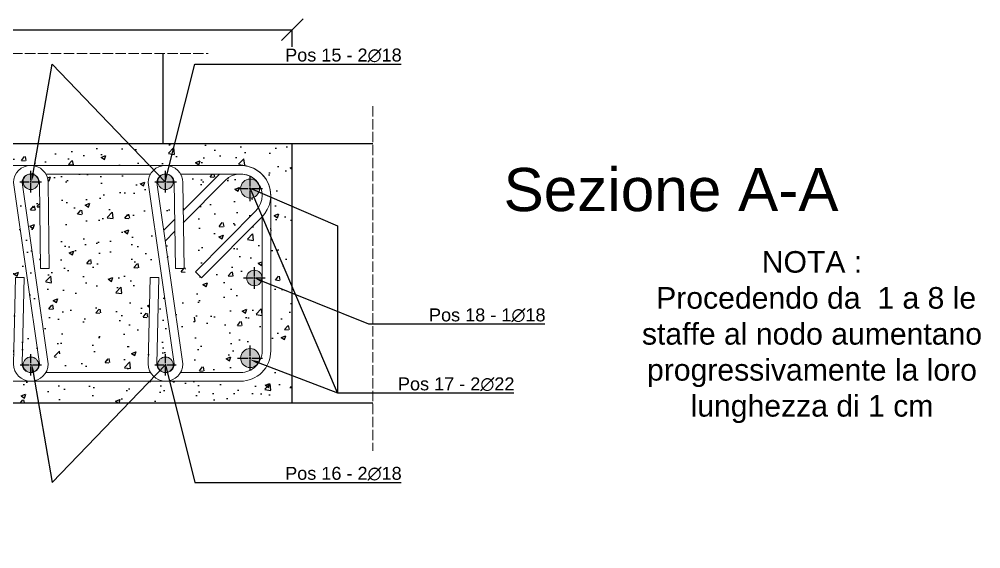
# Model space of a CAD drawing. Header units: millimetres. Extents: x -455371 to 117772, y -78417 to 116564.
# Drawn here: x -243738 to -242624, y 112592 to 113205 of the extents above; entities that cross this region are included whole.
import ezdxf
from ezdxf import colors
from ezdxf.entities.mleader import LeaderData, LeaderLine
from ezdxf.math import Vec2, Vec3

# ---------------------------------------------------------------- set-up
doc = ezdxf.new("R2010")
doc.units = ezdxf.units.MM
doc.linetypes.add('ACAD_ISO02W100', pattern=[15, 12, -3])
doc.linetypes.add('CENTER2', pattern=[28.575, 19.05, -3.175, 3.175, -3.175])
doc.layers.get('0').update_dxf_attribs({"color": 255})
for name, color, linetype, lineweight in [('armature', 5, 'Continuous', 18), ('Cls', 7, 'Continuous', 25), ('quote', 5, 'Continuous', 15), ('RETINO ARMATURE', 253, 'Continuous', 15), ('Scritte', 7, 'Continuous', 15), ('staffe', 10, 'Continuous', 15), ('tratteggio 1 a 50', 230, 'ACAD_ISO02W100', 15)]:
    doc.layers.add(name, color=color, linetype=linetype, lineweight=lineweight)
doc.layers.add('RETINI', color=253, linetype='Continuous')
doc.styles.get("Standard").update_dxf_attribs({"font": 'arial.ttf'})
doc.dimstyles.new('scala 1 a 10', dxfattribs={"dimtxt": 15, "dimasz": 25, "dimexe": 0.183, "dimexo": 0.1, "dimgap": 20, "dimtad": 2, "dimdec": 0, "dimlfac": 0.1, "dimzin": 0, "dimdsep": 46, "dimtxsty": 'Standard', "dimblk": 'OBLIQUE', "dimcen": -25, "dimadec": 0, "dimazin": 0, "dimtfac": 1, "dimtdec": 0, "dimtofl": 0, "dimtmove": 0, "dimatfit": 3, "dimfxl": 20, "dimfxlon": 1, "dimtolj": 1, "dimtzin": 0, "dimarcsym": 0})
pattern_1 = [(50, (97458.737, 50934.523), (54.6554007, -4.7817257), [5.715, -62.865]), (355, (97458.737, 50934.523), (-10.573026, 57.317054), [4.572, -50.292175]), (100.451445, (97463.29, 50934.125), (44.082374, 52.5353256), [4.857003, -53.427073]), (46.1842, (97458.74, 50949.76), (81.323712, -12.612698), [8.5725, -94.2975]), (96.635558, (97465.514, 50948.71), (71.22124, 74.227837), [7.285507, -80.140682]), (351.18415, (97458.74, 50949.76), (71.22124, 74.227837), [6.85799, -75.43792]), (21, (97466.357, 50945.953), (45.4843174, -30.6795595), [5.715, -62.865]), (326, (97466.357, 50945.953), (18.5406085, 55.25639), [4.572, -50.292]), (71.451445, (97470.15, 50943.396), (64.024926, 24.576831), [4.857003, -53.426981]), (37.5, (97458.737, 50934.523), (0.926581, 25.3665117), [0, -49.6824, 0, -51.054, 0, -50.4825]), (7.5, (97458.737, 50934.523), (20.0458988, 30.0541724), [0, -29.1084, 0, -48.5394, 0, -19.2405]), (327.5, (97441.744, 50934.523), (40.6771786, -1.7186232), [0, -19.05, 0, -59.436, 0, -78.867]), (317.5, (97434.124, 50934.523), (44.4387544, 7.6279473), [0, -24.765, 0, -39.4716, 0, -56.007])]

# ---------------------------------------------------------------- blocks, each defined once
blk = doc.blocks.new('*U3368')
at = {"layer": 'Cls', "color": 0, "linetype": 'CENTER2', "transparency": 16777216}
for p, q in [((0, 2.2), (0, 14.5)), ((-14.5, 0), (-2.2, 0)), ((2.2, 0), (14.5, 0)), ((0, -14.5), (0, -2.2))]:
    blk.add_line(p, q, dxfattribs=at)
at = {"layer": 'Cls', "color": 0, "linetype": 'Continuous', "transparency": 16777216}
for p, q in [((-1.1, 0), (1.1, 0)), ((0, -1.1), (0, 1.1))]:
    blk.add_line(p, q, dxfattribs=at)
blk = doc.blocks.new('*U3369')
at = {"layer": 'Cls', "color": 0, "linetype": 'CENTER2', "transparency": 16777216}
for p, q in [((0, 1.8), (0, 12.5)), ((-12.5, 0), (-1.8, 0)), ((1.8, 0), (12.5, 0)), ((0, -12.5), (0, -1.8))]:
    blk.add_line(p, q, dxfattribs=at)
at = {"layer": 'Cls', "color": 0, "linetype": 'Continuous', "transparency": 16777216}
for p, q in [((-0.9, 0), (0.9, 0)), ((0, -0.9), (0, 0.9))]:
    blk.add_line(p, q, dxfattribs=at)
blk = doc.blocks.new('*U3370')
at = {"layer": 'Cls', "color": 0, "linetype": 'CENTER2', "transparency": 16777216}
for p, q in [((0, 1.8), (0, 12.5)), ((-12.5, 0), (-1.8, 0)), ((1.8, 0), (12.5, 0)), ((0, -12.5), (0, -1.8))]:
    blk.add_line(p, q, dxfattribs=at)
at = {"layer": 'Cls', "color": 0, "linetype": 'Continuous', "transparency": 16777216}
for p, q in [((-0.9, 0), (0.9, 0)), ((0, -0.9), (0, 0.9))]:
    blk.add_line(p, q, dxfattribs=at)
blk = doc.blocks.new('*U3371')
at = {"layer": 'Cls', "color": 0, "linetype": 'CENTER2', "transparency": 16777216}
for p, q in [((0, 1.8), (0, 12.5)), ((-12.5, 0), (-1.8, 0)), ((1.8, 0), (12.5, 0)), ((0, -12.5), (0, -1.8))]:
    blk.add_line(p, q, dxfattribs=at)
at = {"layer": 'Cls', "color": 0, "linetype": 'Continuous', "transparency": 16777216}
for p, q in [((-0.9, 0), (0.9, 0)), ((0, -0.9), (0, 0.9))]:
    blk.add_line(p, q, dxfattribs=at)
blk = doc.blocks.new('*U3337')
at = {"layer": 'Cls', "color": 0, "linetype": 'CENTER2', "transparency": 16777216}
for p, q in [((0, 1.8), (0, 12.5)), ((-12.5, 0), (-1.8, 0)), ((1.8, 0), (12.5, 0)), ((0, -12.5), (0, -1.8))]:
    blk.add_line(p, q, dxfattribs=at)
at = {"layer": 'Cls', "color": 0, "linetype": 'Continuous', "transparency": 16777216}
for p, q in [((-0.9, 0), (0.9, 0)), ((0, -0.9), (0, 0.9))]:
    blk.add_line(p, q, dxfattribs=at)
blk = doc.blocks.new('*U3366')
at = {"layer": 'Cls', "color": 0, "linetype": 'CENTER2', "transparency": 16777216}
for p, q in [((0, 1.8), (0, 12.5)), ((-12.5, 0), (-1.8, 0)), ((1.8, 0), (12.5, 0)), ((0, -12.5), (0, -1.8))]:
    blk.add_line(p, q, dxfattribs=at)
at = {"layer": 'Cls', "color": 0, "linetype": 'Continuous', "transparency": 16777216}
for p, q in [((-0.9, 0), (0.9, 0)), ((0, -0.9), (0, 0.9))]:
    blk.add_line(p, q, dxfattribs=at)
blk = doc.blocks.new('*U3367')
at = {"layer": 'Cls', "color": 0, "linetype": 'CENTER2', "transparency": 16777216}
for p, q in [((0, 2.2), (0, 14.5)), ((-14.5, 0), (-2.2, 0)), ((2.2, 0), (14.5, 0)), ((0, -14.5), (0, -2.2))]:
    blk.add_line(p, q, dxfattribs=at)
at = {"layer": 'Cls', "color": 0, "linetype": 'Continuous', "transparency": 16777216}
for p, q in [((-1.1, 0), (1.1, 0)), ((0, -1.1), (0, 1.1))]:
    blk.add_line(p, q, dxfattribs=at)
blk = doc.blocks.new('_Oblique')
at = {"color": 0, "linetype": 'ByBlock', "lineweight": -2}
blk.add_line((-0.5, -0.5), (0.5, 0.5), dxfattribs=at)
blk = doc.blocks.new('*D3398')
at = {"layer": 'Defpoints', "color": 0, "transparency": 16777216}
for p in [(-243421.9, 113192.8), (-243871.9, 113060.7), (-243421.9, 113060.7)]:
    blk.add_point(p, dxfattribs=at)
at = {"layer": 'quote', "color": 0, "lineweight": -2, "transparency": 16777216}
for p, q in [((-243871.9, 113172.8), (-243871.9, 113193)), ((-243871.9, 113192.8), (-243421.9, 113192.8)), ((-243421.9, 113172.8), (-243421.9, 113193))]:
    blk.add_line(p, q, dxfattribs=at)
at = {"layer": 'quote', "color": 0, "lineweight": -2, "transparency": 16777216, "xscale": 25, "yscale": 25, "zscale": 25, "rotation": 180}
blk.add_blockref('_Oblique', (-243871.9, 113192.8), dxfattribs=at)
at = {"layer": 'quote', "color": 0, "lineweight": -2, "transparency": 16777216, "xscale": 25, "yscale": 25, "zscale": 25}
blk.add_blockref('_Oblique', (-243421.9, 113192.8), dxfattribs=at)
at = {"layer": 'quote', "color": 0, "transparency": 16777216, "insert": (-243646.9, 113220.5), "char_height": 15, "attachment_point": 5}
blk.add_mtext('\\A1;45', dxfattribs=at)

msp = doc.modelspace()

# ---------------------------------------------------------------- hatches: boundary and pattern name
at = {"layer": 'RETINI'}
h = msp.add_hatch(dxfattribs=at)
h.set_pattern_fill('AR-CONC', color=256, scale=0.3)
h.set_pattern_definition(pattern_1)
h.paths.add_polyline_path([(-243421.9, 113060.7), (-243571.9, 113060.7), (-243871.9, 113060.7), (-243871.9, 112760.7), (-243421.9, 112760.7)])
h.paths.add_polyline_path([(-243446.9, 113000.7), (-243446.9, 112820.7, -0.414214), (-243481.9, 112785.7), (-243811.9, 112785.7, -0.414214), (-243846.9, 112820.7), (-243846.9, 113000.7, -0.414214), (-243811.9, 113035.7), (-243481.9, 113035.7, -0.414214)], flags=16)
h.paths.add_polyline_path([(-243812, 113008.9, -1), (-243834, 113008.9, -1)], flags=0)
h.paths.add_polyline_path([(-243818.9, 112905.3, -1), (-243836.9, 112905.3, -1)], flags=0)
h.paths.add_polyline_path([(-243812, 112812.5, -1), (-243834, 112812.5, -1)], flags=0)
h = msp.add_hatch(dxfattribs=at)
h.set_pattern_fill('AR-CONC', color=256, scale=0.3)
h.set_pattern_definition(pattern_1)
h.paths.add_polyline_path([(-243758.1, 113000.7, -0.201566), (-243747.6, 113025.7), (-243811.9, 113025.7, 0.236232), (-243831.8, 113015.5, -0.722577), (-243812, 113008.9, -1), (-243834, 113008.9, -0.16273), (-243832, 113015.6, 0.161051), (-243836.9, 113000.7), (-243836.9, 112905.3, -1), (-243818.9, 112905.3, -1), (-243836.9, 112905.3), (-243836.9, 112820.7, 0.160357), (-243831.8, 112805.9, -0.161051), (-243834, 112812.5, -1), (-243812, 112812.5, -0.745706), (-243832, 112805.8, 0.23733), (-243811.9, 112795.7), (-243747.6, 112795.7, -0.201566), (-243758.1, 112820.7)])
h.paths.add_polyline_path([(-243456.9, 112905.3, -1), (-243474.9, 112905.3, -1), (-243456.9, 112905.3), (-243456.9, 112976.2), (-243527, 112905.4), (-243534.1, 112912.4), (-243464.1, 112983.1, 0.368329), (-243462, 113015.5, -0.161051), (-243459.8, 113008.9, -1), (-243481.8, 113008.9, -0.745706), (-243461.8, 113015.6, 0.465059), (-243500, 113018), (-243535.7, 112981.8), (-243535.7, 112820.7, -0.201566), (-243546.3, 112795.7), (-243481.9, 112795.7, 0.236232), (-243462, 112805.9, -0.722577), (-243481.8, 112812.5, -1), (-243459.8, 112812.5, -0.16273), (-243461.8, 112805.8, 0.161051), (-243456.9, 112820.7)])
h.paths.add_polyline_path([(-243506.4, 113025.7), (-243546.3, 113025.7, -0.201566), (-243535.7, 113000.7), (-243535.7, 112996.1)])
edge = h.paths.add_edge_path()
edge.add_line((-243744.9, 112808.6), (-243744.3, 112833.8))
edge.add_arc((-243723.1, 112820.7), 25, 148.3741, 209.0154)
edge = h.paths.add_edge_path()
edge.add_line((-243715, 112805.7), (-243722.3, 112857))
edge.add_line((-243722.3, 112857), (-243734.1, 112845.1))
edge.add_line((-243734.1, 112845.1), (-243735, 112805.7))
edge.add_arc((-243725, 112805.7), 10, 180.1907, 251.0639)
edge.add_arc((-243723.1, 112820.7), 25, 258.0563, 259.8929)
edge.add_arc((-243724.9, 112804.7), 9, 180, 253.5583, ccw=False)
edge.add_arc((-243724.9, 112804.7), 9, 0, 180, ccw=False)
edge.add_arc((-243724.9, 112804.7), 9, -86.6939, 0, ccw=False)
edge.add_arc((-243723.1, 112820.7), 25, 266.9715, 267.2915)
edge.add_arc((-243725, 112805.7), 10, 274.2839, 359.9959)
edge = h.paths.add_edge_path()
edge.add_line((-243548.8, 113012.7), (-243548.4, 112983.3))
edge.add_line((-243548.4, 112983.3), (-243545.7, 112985.9))
edge.add_line((-243545.7, 112985.9), (-243545.7, 113000.7))
edge.add_arc((-243570.7, 113000.7), 25, 0, 28.5029)
edge = h.paths.add_edge_path()
edge.add_line((-243569.2, 112948.1), (-243549.2, 112808.1))
edge.add_arc((-243570.7, 112820.7), 25, 329.7016, 360)
edge.add_line((-243545.7, 112820.7), (-243545.7, 112971.7))
edge.add_line((-243545.7, 112971.7), (-243548.2, 112969.3))
edge.add_line((-243548.2, 112969.3), (-243547.4, 112916.3))
edge.add_line((-243547.4, 112916.3), (-243557.4, 112916.1))
edge.add_line((-243557.4, 112916.1), (-243558, 112959.3))
edge.add_line((-243558, 112959.3), (-243569.2, 112948.1))
edge = h.paths.add_edge_path()
edge.add_arc((-243568.8, 113015.7), 10, 94.2831, 179.9965)
edge.add_line((-243578.8, 113015.7), (-243570.9, 112960.5))
edge.add_line((-243570.9, 112960.5), (-243558.2, 112973.3))
edge.add_line((-243558.2, 112973.3), (-243558.8, 113016.1))
edge.add_arc((-243568.8, 113015.7), 10, 2.3098, 71.0753)
edge.add_arc((-243570.7, 113000.7), 25, 78.064, 79.0599)
edge.add_arc((-243568.8, 113016.7), 9, 0, 71.756, ccw=False)
edge.add_arc((-243568.8, 113016.7), 9, -180, 0, ccw=False)
edge.add_arc((-243568.8, 113016.7), 9, 94.5074, 180, ccw=False)
edge.add_arc((-243570.7, 113000.7), 25, 87.2035, 87.2944)
edge = h.paths.add_edge_path()
edge.add_arc((-243568.8, 112805.7), 20, 180, 209.9999)
edge.add_line((-243586.1, 112795.7), (-243698.6, 112795.7))
edge.add_line((-243698.6, 112795.7), (-243628.2, 112866.8))
edge.add_line((-243628.2, 112866.8), (-243635.3, 112873.8))
edge.add_line((-243635.3, 112873.8), (-243705, 112803.5))
edge.add_arc((-243723.1, 112820.7), 25, 315.8055, 316.3607, ccw=False)
edge.add_arc((-243725, 112805.7), 20, 353.0289, 360)
edge.add_line((-243705, 112805.7), (-243713.6, 112865.9))
edge.add_line((-243713.6, 112865.9), (-243670.9, 112909))
edge.add_line((-243670.9, 112909), (-243678, 112916))
edge.add_line((-243678, 112916), (-243748.1, 112845.2))
edge.add_line((-243748.1, 112845.2), (-243748.1, 113000.7))
edge.add_arc((-243723.1, 113000.7), 25, 100.9401, 180, ccw=False)
edge.add_arc((-243725, 113016.7), 9, 108.244, 445.4926)
edge.add_arc((-243723.1, 113000.7), 25, 92.7056, 92.7965, ccw=False)
edge.add_arc((-243725, 113015.7), 10, 2.3098, 85.7169, ccw=False)
edge.add_line((-243715, 113016.1), (-243713.6, 112916.1))
edge.add_line((-243713.6, 112916.1), (-243703.6, 112916.3))
edge.add_line((-243703.6, 112916.3), (-243705, 113015.7))
edge.add_arc((-243725, 113015.7), 20, 0, 30.0001)
edge.add_line((-243707.7, 113025.7), (-243586.1, 113025.7))
edge.add_arc((-243568.8, 113015.7), 20, 149.9999, 180)
edge.add_line((-243588.8, 113015.7), (-243558.8, 112805.7))
edge.add_arc((-243568.8, 112805.7), 10, 288.9089, 359.9959, ccw=False)
edge.add_arc((-243570.7, 112820.7), 25, 280.1071, 281.9266, ccw=False)
edge.add_arc((-243568.9, 112804.7), 9, 286.4417, 626.6939)
edge.add_arc((-243570.7, 112820.7), 25, 272.7045, 273.0285, ccw=False)
edge.add_arc((-243568.8, 112805.7), 10, 180.1907, 265.7223, ccw=False)
edge.add_line((-243578.8, 112805.7), (-243576.5, 112905.7))
edge.add_line((-243576.5, 112905.7), (-243586.5, 112905.9))
edge.add_line((-243586.5, 112905.9), (-243588.8, 112805.7))
at = {"layer": 'RETINO ARMATURE'}
h = msp.add_hatch(color=256, dxfattribs=at)
h.dxf.hatch_style = 1
h.paths.add_polyline_path([(-243716, 113016.7, 1), (-243734, 113016.7, 1)])
h = msp.add_hatch(color=256, dxfattribs=at)
h.dxf.hatch_style = 1
h.paths.add_polyline_path([(-243559.8, 113016.7, 1), (-243577.8, 113016.7, 1)])
h = msp.add_hatch(color=256, dxfattribs=at)
h.dxf.hatch_style = 1
h.paths.add_polyline_path([(-243459.8, 113008.9, 1), (-243481.8, 113008.9, 1)])
h = msp.add_hatch(color=256, dxfattribs=at)
h.dxf.hatch_style = 1
h.paths.add_polyline_path([(-243812, 112812.5, 1), (-243834, 112812.5, 1)])
h.paths.add_polyline_path([(-243715.9, 112804.7, 1), (-243733.9, 112804.7, 1)])
h.paths.add_polyline_path([(-243559.9, 112804.7, 1), (-243577.9, 112804.7, 1)])
h.paths.add_polyline_path([(-243459.8, 112812.5, 1), (-243481.8, 112812.5, 1)])
h.paths.add_polyline_path([(-243456.9, 112905.3, 1), (-243474.9, 112905.3, 1)])

# ---------------------------------------------------------------- linework, layer by layer
at = {"layer": 'armature'}
for centre, radius in [((-243725, 113016.7), 9), ((-243568.8, 113016.7), 9), ((-243470.8, 113008.9), 11), ((-243465.9, 112905.3), 9), ((-243470.8, 112812.5), 11), ((-243724.9, 112804.7), 9), ((-243568.9, 112804.7), 9)]:
    msp.add_circle(centre, radius, dxfattribs=at)
at = {"layer": 'Cls'}
for points in [[(-243571.9, 113165.3), (-243571.9, 113060.7)], [(-243871.9, 113060.7), (-243871.9, 112760.7), (-243421.9, 112760.7), (-243421.9, 113060.7), (-243871.9, 113060.7), (-243871.9, 112910.7)], [(-243328.5, 113060.7), (-243421.9, 113060.7)], [(-243421.9, 112760.7), (-243328.5, 112760.7)]]:
    msp.add_lwpolyline(points, dxfattribs=at)
at = {"layer": 'staffe'}
for points in [[(-243846.9, 113000.7), (-243846.9, 112820.7, 0.414214), (-243811.9, 112785.7), (-243481.9, 112785.7, 0.414214), (-243446.9, 112820.7), (-243446.9, 113000.7, 0.414214), (-243481.9, 113035.7), (-243811.9, 113035.7, 0.414214)], [(-243735, 112805.7), (-243732.7, 112905.7), (-243742.7, 112905.9), (-243745, 112805.7, 0.666247), (-243745, 112805.7, 1), (-243705, 112805.7), (-243735, 113015.7, -0.980013), (-243715, 113016.1), (-243713.6, 112916.1), (-243703.6, 112916.3), (-243705, 113015.7, 0.666247), (-243705, 113015.7, 1), (-243745, 113015.7), (-243715, 112805.7, -0.998301)], [(-243578.8, 112805.7), (-243576.5, 112905.7), (-243586.5, 112905.9), (-243588.8, 112805.7, 0.666247), (-243588.8, 112805.7, 1), (-243548.8, 112805.7), (-243578.8, 113015.7, -0.980013), (-243558.8, 113016.1), (-243557.4, 112916.1), (-243547.4, 112916.3), (-243548.8, 113015.7, 0.666247), (-243548.8, 113015.7, 1), (-243588.8, 113015.7), (-243558.8, 112805.7, -0.998301)]]:
    msp.add_lwpolyline(points, format="xyb", close=True, dxfattribs=at)
for points in [[(-243463.7, 112983.5), (-243534.1, 112912.4), (-243527, 112905.4), (-243457, 112976.1, 0.666247), (-243481.9, 113035.7, 0.666247)], [(-243456.9, 113000.7, 0.414214), (-243481.9, 113025.7), (-243551.5, 113025.7)], [(-243551.5, 112795.7), (-243481.9, 112795.7, 0.414214), (-243456.9, 112820.7), (-243456.9, 112976.2)]]:
    msp.add_lwpolyline(points, format="xyb", dxfattribs=at)
for points in [[(-243724.9, 113025.7), (-243725, 113025.7)], [(-243586.1, 113025.7), (-243707.7, 113025.7)], [(-243568.8, 113025.7), (-243568.9, 113025.7)], [(-243506.4, 113025.7), (-243548.4, 112983.3)], [(-243548.2, 112969.3), (-243499.7, 113018.3)], [(-243558.2, 112973.3), (-243570.9, 112960.5)], [(-243569.2, 112948.1), (-243558, 112959.3)], [(-243725, 112795.7), (-243724.9, 112795.7)], [(-243707.7, 112795.7), (-243586.1, 112795.7)], [(-243568.9, 112795.7), (-243568.8, 112795.7)]]:
    msp.add_lwpolyline(points, dxfattribs=at)
msp.add_arc((-243481.9, 113000.7), 25, 315.3064, 135.3064, dxfattribs=at)
at = {"layer": 'tratteggio 1 a 50'}
for points in [[(-243926.7, 113165.3), (-243519.3, 113165.3)], [(-243328.5, 113104.4), (-243328.5, 112705)]]:
    msp.add_lwpolyline(points, dxfattribs=at)

# ---------------------------------------------------------------- block references
at = {"layer": 'Cls', "linetype": 'CENTER2'}
for name, p in [('*U3337', (-243725, 113016.7)), ('*U3366', (-243568.8, 113016.7)), ('*U3367', (-243470.8, 113008.9)), ('*U3369', (-243465.9, 112905.3)), ('*U3371', (-243724.9, 112804.7)), ('*U3370', (-243568.9, 112804.7)), ('*U3368', (-243470.8, 112812.5))]:
    msp.add_blockref(name, p, dxfattribs=at)

# ---------------------------------------------------------------- texts
at = {"layer": 'Scritte', "attachment_point": 1}
for s, width, insert, char_height in [('Sezione A-A', 923.094, (-243177.1, 113032.7), 50), ('\\pxqc;NOTA :\\P Procedendo da  1 a 8 le staffe al nodo aumentano progressivamente la loro lunghezza di 1 cm', 449.715, (-243044.5, 112936.4), 25)]:
    msp.add_mtext_dynamic_manual_height_columns(s, width=width, gutter_width=12.5, heights=[0], dxfattribs=dict(at, insert=insert, char_height=char_height))

# ---------------------------------------------------------------- dimensions: what is measured, and where the dimension line sits
at = {"layer": 'quote'}
dim = msp.add_aligned_dim(p1=(-243871.9, 113060.7), p2=(-243421.9, 113060.7), distance=132.1, dimstyle='scala 1 a 10', dxfattribs=at)
dim.commit()
dim.dimension.update_dxf_attribs({"geometry": '*D3398', "text_midpoint": (-243646.9, 113220.5)})

# ---------------------------------------------------------------- leaders
ml = msp.add_multileader_mtext('Standard', dxfattribs=at)
ml.set_content('Pos 15 - 2∅18', color=256)
ml.set_leader_properties()
ml.build(insert=Vec2(0, 0))
ml.multileader.update_dxf_attribs({"text_left_attachment_type": 6, "text_right_attachment_type": 6, "dogleg_length": 20, "arrow_head_size": 10})
ctx = ml.context
ctx.base_point, ctx.char_height, ctx.arrow_head_size, ctx.landing_gap_size, ctx.plane_origin = Vec3(-243480.2, 113153), 15, 10, 50, Vec3(-243832.7, 113008.9)
ctx.left_attachment, ctx.right_attachment = 6, 6
notes = []
notes.append((ctx, [(0, (1, 1, 0), (-243500.2, 113153), (1, 0), 20, [(2, [(-243724.1, 113016.7), (-243700.1, 113153), (-243569.1, 113016.7), (-243535, 113153)], 0, [])])]))
ctx.mtext.insert, ctx.mtext.flow_direction = Vec3(-243430.2, 113171), 5
ml = msp.add_multileader_mtext('Standard', dxfattribs=at)
ml.set_content('Pos 17 - 2∅22', color=256)
ml.set_leader_properties()
ml.build(insert=Vec2(0, 0))
ml.multileader.update_dxf_attribs({"text_left_attachment_type": 6, "text_right_attachment_type": 6, "dogleg_length": 20, "arrow_head_size": 10})
ctx = ml.context
ctx.base_point, ctx.char_height, ctx.arrow_head_size, ctx.landing_gap_size, ctx.plane_origin = Vec3(-243349.5, 112772.1), 15, 10, 50, Vec3(-243470.8, 112810.8)
ctx.left_attachment, ctx.right_attachment = 6, 6
notes.append((ctx, [(0, (1, 1, 0), (-243369.5, 112772.1), (1, 0), 20, [(1, [(-243470.8, 112810.8), (-243369.5, 112772.1), (-243470.8, 113009.2), (-243369.5, 112965.6)], 0, [])])]))
ctx.mtext.insert, ctx.mtext.flow_direction = Vec3(-243299.5, 112790.1), 5
ml = msp.add_multileader_mtext('Standard', dxfattribs=at)
ml.set_content('Pos 18 - 1∅18', color=256)
ml.set_leader_properties()
ml.build(insert=Vec2(0, 0))
ml.multileader.update_dxf_attribs({"text_left_attachment_type": 6, "text_right_attachment_type": 6, "dogleg_length": 20, "arrow_head_size": 10})
ctx = ml.context
ctx.base_point, ctx.char_height, ctx.arrow_head_size, ctx.landing_gap_size, ctx.plane_origin = Vec3(-243313.5, 112852), 15, 10, 50, Vec3(-243777.9, 112769.8)
ctx.left_attachment, ctx.right_attachment = 6, 6
notes.append((ctx, [(0, (1, 1, 0), (-243333.5, 112852), (1, 0), 20, [(3, [(-243465.9, 112905.3), (-243333.5, 112852)], 0, [])])]))
ctx.mtext.insert, ctx.mtext.flow_direction = Vec3(-243263.5, 112870), 5
ml = msp.add_multileader_mtext('Standard', dxfattribs=at)
ml.set_content('Pos 16 - 2∅18', color=256)
ml.set_leader_properties()
ml.build(insert=Vec2(0, 0))
ml.multileader.update_dxf_attribs({"text_left_attachment_type": 6, "text_right_attachment_type": 6, "dogleg_length": 20, "arrow_head_size": 10})
ctx = ml.context
ctx.base_point, ctx.char_height, ctx.arrow_head_size, ctx.landing_gap_size, ctx.plane_origin = Vec3(-243480.2, 112668.5), 15, 10, 50, Vec3(-243832.7, 112812.5)
ctx.left_attachment, ctx.right_attachment = 6, 6
notes.append((ctx, [(0, (1, 1, 0), (-243500.2, 112668.5), (1, 0), 20, [(2, [(-243724, 112805.7), (-243700.1, 112668.5), (-243568.9, 112804.7), (-243535, 112668.5)], 0, [])])]))
ctx.mtext.insert, ctx.mtext.flow_direction = Vec3(-243430.2, 112686.5), 5
for ctx, leaders in notes:
    for number, flags, end, landing, length, lines in leaders:
        leader = LeaderData()
        leader.index, (leader.has_last_leader_line, leader.has_dogleg_vector, leader.attachment_direction) = number, flags
        leader.last_leader_point, leader.dogleg_vector, leader.dogleg_length = Vec3(end), Vec3(landing), length
        for number, points, colour, breaks in lines:
            line = LeaderLine()
            line.index, line.vertices, line.color, line.breaks = number, Vec3.list(points), colors.encode_raw_color(colour), breaks
            leader.lines.append(line)
        ctx.leaders.append(leader)

doc.saveas('drawing.dxf')
